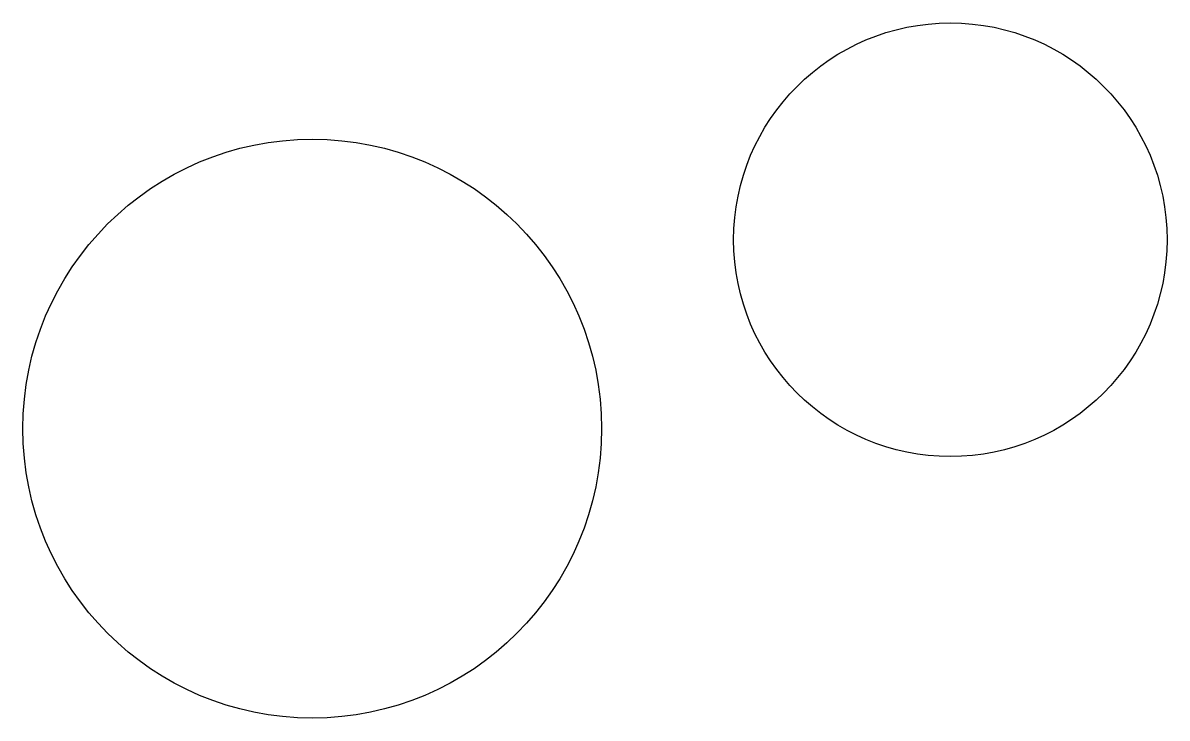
# Model space of a CAD drawing. Header units: inches. Extents: x 287 to 1078, y 124 to 604.
import ezdxf

# ---------------------------------------------------------------- set-up
doc = ezdxf.new("R2010")
doc.units = ezdxf.units.IN
doc.header["$MEASUREMENT"] = 0
doc.layers.add('Casing', color=20, linetype='Continuous')

msp = doc.modelspace()

# ---------------------------------------------------------------- linework, layer by layer
at = {"layer": 'Casing'}
for centre, radius in [((928.33, 454.47), 149.81), ((487.29, 323.9), 200)]:
    msp.add_circle(centre, radius, dxfattribs=at)

doc.saveas('drawing.dxf')
